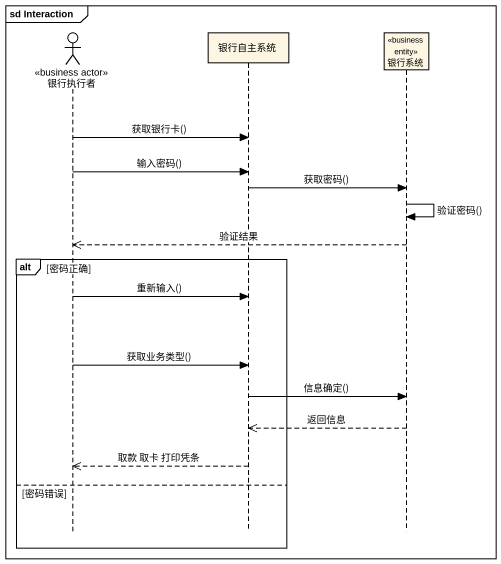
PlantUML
@startuml
mainframe sd Interaction
hide footbox
actor 银行执行者 <<business actor>>
participant 银行自主系统
participant 银行系统 <<business entity>>

银行执行者 -> 银行自主系统 : 获取银行卡()
银行执行者 -> 银行自主系统 : 输入密码()
银行自主系统 -> 银行系统 : 获取密码()
银行系统 -> 银行系统 : 验证密码()
银行系统 -->> 银行执行者 : 验证结果
alt 密码正确
  银行执行者 -> 银行自主系统 : 重新输入()
  银行执行者 -> 银行自主系统 : 获取业务类型()
  银行自主系统 -> 银行系统 : 信息确定()
  银行系统 -->> 银行自主系统 : 返回信息
  银行自主系统 -->> 银行执行者 : 取款 取卡 打印凭条
else 密码错误
end
@enduml
